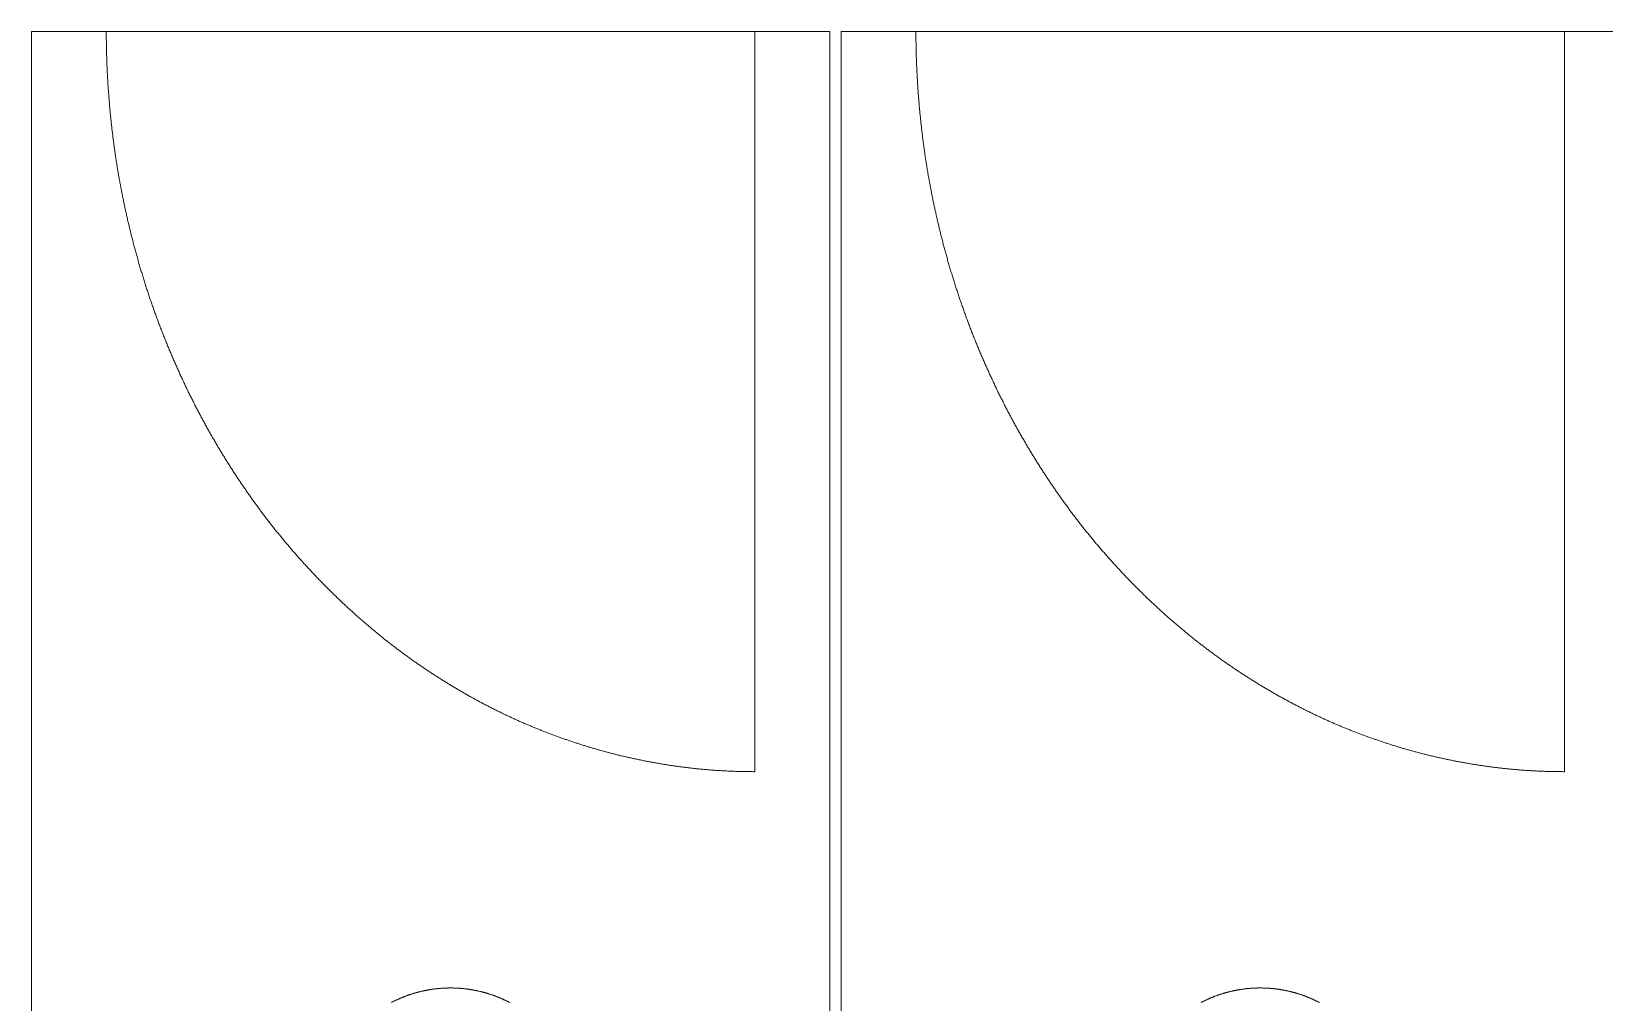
# Model space of a CAD drawing. Header units: millimetres. Extents: x -376000 to 292178, y -193032 to 188048.
# Drawn here: x -133552 to -132173, y -107338 to -106486 of the extents above; entities that cross this region are included whole.
import ezdxf

# ---------------------------------------------------------------- set-up
doc = ezdxf.new("R2010")
doc.units = ezdxf.units.MM
doc.layers.add('02_既存平面-内部建具・サッシ', color=7, linetype='Continuous', lineweight=18)
doc.layers.add('_区分表-C_A：塗（壁）-2 (2D)', color=7, linetype='Continuous', lineweight=5)
doc.layers.add('03_0.15', color=7, linetype='Continuous', lineweight=15, true_color=0x990099)

# ---------------------------------------------------------------- blocks, each defined once
blk = doc.blocks.new('グループ-391')
at = {"layer": '03_0.15'}
for points, knots in [([(-132474.7, -107325.3), (-132481.4, -107325.3), (-132488.1, -107326.1), (-132494.7, -107326.9), (-132501.3, -107328.5), (-132507.8, -107330.1), (-132514.2, -107332.5), (-132520.5, -107334.9), (-132526.6, -107338.1)], [0, 0, 0, 0.249994, 0.249994, 0.499991, 0.499991, 0.749992, 0.749992, 1, 1, 1]), ([(-132422.8, -107338.1), (-132428.9, -107334.9), (-132435.2, -107332.5), (-132441.6, -107330.1), (-132448.1, -107328.5), (-132454.7, -107326.9), (-132461.3, -107326.1), (-132468, -107325.3), (-132474.7, -107325.3)], [0, 0, 0, 0.250008, 0.250008, 0.500009, 0.500009, 0.750006, 0.750006, 1, 1, 1])]:
    blk.add_open_spline(points, degree=2, knots=knots, dxfattribs=at)
blk = doc.blocks.new('グループ-392')
at = {"layer": '03_0.15'}
blk.add_line((-132207.8, -106486.4), (-132207.8, -107135.6), dxfattribs=at)
at = {"layer": '03_0.15', "flags": 128}
blk.add_lwpolyline([(-132842.2, -106486.4), (-132142.2, -106486.4), (-132142.2, -108084.4), (-132842.2, -108084.4)], close=True, dxfattribs=at)
at = {"layer": '03_0.15'}
blk.add_open_spline([(-132776.6, -106486.4), (-132776.6, -106518.3), (-132773.8, -106550), (-132771.1, -106581.8), (-132765.7, -106613.1), (-132760.2, -106644.3), (-132752.1, -106674.8), (-132744, -106705.4), (-132733.3, -106734.8), (-132722.6, -106764.3), (-132709.4, -106792.4), (-132696.3, -106820.6), (-132680.7, -106847.1), (-132665.2, -106873.6), (-132647.5, -106898.2), (-132629.8, -106922.9), (-132610, -106945.4), (-132590.2, -106968), (-132568.6, -106988.2), (-132547, -107008.5), (-132523.8, -107026.2), (-132500.6, -107043.9), (-132475.9, -107058.9), (-132451.3, -107074), (-132425.5, -107086.2), (-132399.7, -107098.4), (-132372.9, -107107.6), (-132346.2, -107116.9), (-132318.8, -107123.1), (-132291.4, -107129.3), (-132263.6, -107132.5), (-132235.8, -107135.6), (-132207.8, -107135.6)], degree=2, knots=[0, 0, 0, 0.062511, 0.062511, 0.125021, 0.125021, 0.18753, 0.18753, 0.250039, 0.250039, 0.312546, 0.312546, 0.375051, 0.375051, 0.437555, 0.437555, 0.500056, 0.500056, 0.562555, 0.562555, 0.625052, 0.625052, 0.687547, 0.687547, 0.750041, 0.750041, 0.812532, 0.812532, 0.875022, 0.875022, 0.937511, 0.937511, 1, 1, 1], dxfattribs=at)
at = {"layer": '03_0.15', "color": 7}
blk.add_blockref('グループ-391', (0, 0), dxfattribs=at)
blk = doc.blocks.new('グループ-417')
at = {"layer": '03_0.15'}
for points, knots in [([(-133184.7, -107325.3), (-133191.4, -107325.3), (-133198.1, -107326.1), (-133204.7, -107326.9), (-133211.3, -107328.5), (-133217.8, -107330.1), (-133224.2, -107332.5), (-133230.5, -107334.9), (-133236.6, -107338.1)], [0, 0, 0, 0.249994, 0.249994, 0.499991, 0.499991, 0.749992, 0.749992, 1, 1, 1]), ([(-133132.8, -107338.1), (-133138.9, -107334.9), (-133145.2, -107332.5), (-133151.6, -107330.1), (-133158.1, -107328.5), (-133164.7, -107326.9), (-133171.3, -107326.1), (-133178, -107325.3), (-133184.7, -107325.3)], [0, 0, 0, 0.250008, 0.250008, 0.500009, 0.500009, 0.750006, 0.750006, 1, 1, 1])]:
    blk.add_open_spline(points, degree=2, knots=knots, dxfattribs=at)
blk = doc.blocks.new('グループ-418')
at = {"layer": '03_0.15'}
blk.add_line((-132917.8, -106486.4), (-132917.8, -107135.6), dxfattribs=at)
at = {"layer": '03_0.15', "flags": 128}
blk.add_lwpolyline([(-133552.2, -106486.4), (-132852.2, -106486.4), (-132852.2, -108084.4), (-133552.2, -108084.4)], close=True, dxfattribs=at)
at = {"layer": '03_0.15'}
blk.add_open_spline([(-133486.6, -106486.4), (-133486.6, -106518.3), (-133483.8, -106550), (-133481.1, -106581.8), (-133475.7, -106613.1), (-133470.2, -106644.3), (-133462.1, -106674.8), (-133454, -106705.4), (-133443.3, -106734.8), (-133432.6, -106764.3), (-133419.4, -106792.4), (-133406.3, -106820.6), (-133390.7, -106847.1), (-133375.2, -106873.6), (-133357.5, -106898.2), (-133339.8, -106922.9), (-133320, -106945.4), (-133300.2, -106968), (-133278.6, -106988.2), (-133257, -107008.5), (-133233.8, -107026.2), (-133210.6, -107043.9), (-133185.9, -107058.9), (-133161.3, -107074), (-133135.5, -107086.2), (-133109.7, -107098.4), (-133082.9, -107107.6), (-133056.2, -107116.9), (-133028.8, -107123.1), (-133001.4, -107129.3), (-132973.6, -107132.5), (-132945.8, -107135.6), (-132917.8, -107135.6)], degree=2, knots=[0, 0, 0, 0.062511, 0.062511, 0.125021, 0.125021, 0.18753, 0.18753, 0.250039, 0.250039, 0.312546, 0.312546, 0.375051, 0.375051, 0.437555, 0.437555, 0.500056, 0.500056, 0.562555, 0.562555, 0.625052, 0.625052, 0.687547, 0.687547, 0.750041, 0.750041, 0.812532, 0.812532, 0.875022, 0.875022, 0.937511, 0.937511, 1, 1, 1], dxfattribs=at)
at = {"layer": '03_0.15', "color": 7}
blk.add_blockref('グループ-417', (0, 0), dxfattribs=at)
blk = doc.blocks.new('区分表-C_A：塗（壁）-2 (2D)')
at = {"layer": '02_既存平面-内部建具・サッシ', "color": 7, "transparency": 33554559}
for name in ['グループ-418', 'グループ-392']:
    blk.add_blockref(name, (0, 0), dxfattribs=at)

msp = doc.modelspace()

# ---------------------------------------------------------------- block references
at = {"layer": '_区分表-C_A：塗（壁）-2 (2D)'}
msp.add_blockref('区分表-C_A：塗（壁）-2 (2D)', (0, 0), dxfattribs=at)

doc.saveas('drawing.dxf')
